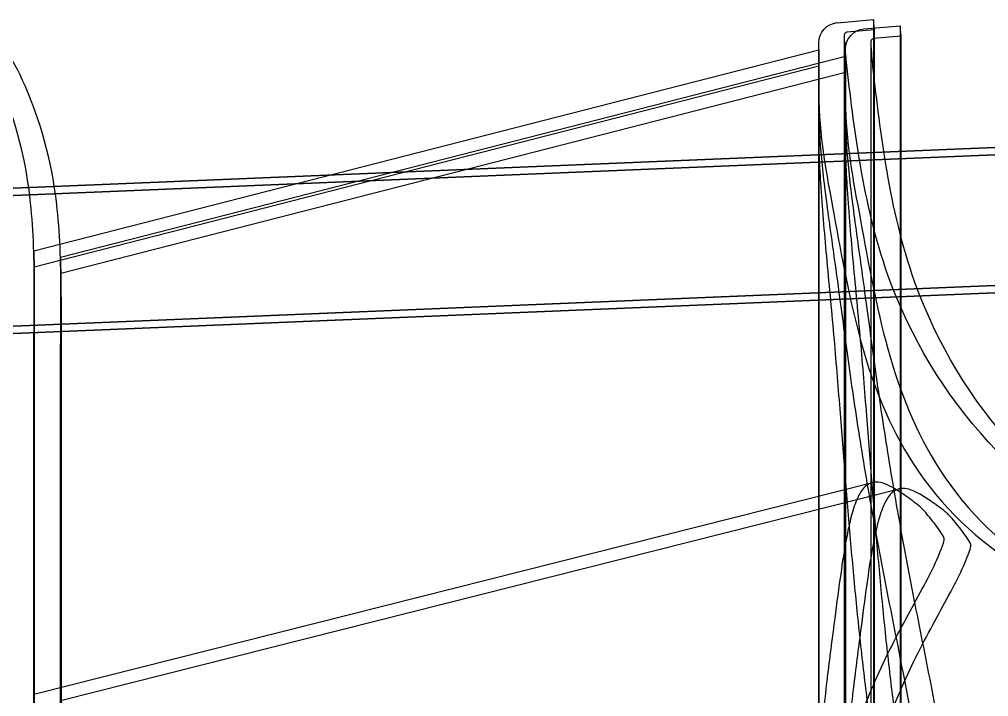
# Model space of a CAD drawing. Header units: millimetres. Extents: x -69706 to 52883, y -6882 to 68885.
# Drawn here: x 7297.4 to 7488.8, y 24181.5 to 24315.2 of the extents above; entities that cross this region are included whole.
import ezdxf

# ---------------------------------------------------------------- set-up
doc = ezdxf.new("R2010")
doc.units = ezdxf.units.MM
doc.layers.add('ac-SB', color=7, linetype='Continuous', lineweight=13)

# ---------------------------------------------------------------- blocks, each defined once
blk = doc.blocks.new('A$C15852BBE')
at = {"layer": 'ac-SB', "lineweight": -3}
for p, q in [((5707.78, 3210.12), (5707.78, 2893.59)), ((5707.95, 2891.6), (5707.95, 3210.3)), ((5713.05, 3208.89), (5713.05, 2892.35)), ((5713.22, 2890.36), (5713.22, 3209.06)), ((5713.68, 3209.99), (5713.68, 2895.07)), ((5718.78, 3209.89), (5718.78, 2896.21)), ((5718.95, 3208.75), (5718.95, 2893.83)), ((5724.04, 3208.65), (5724.04, 2894.97)), ((5718.78, 2912.09), (5718.78, 3134.86)), ((5873.81, 2965.54), (5873.81, 3135.13)), ((5879.08, 2964.3), (5879.08, 3133.9)), ((5724.04, 2910.86), (5724.04, 3133.62)), ((5873.81, 3118.93), (5873.81, 2965.54)), ((5879.08, 3117.69), (5879.08, 2964.3)), ((5873.7, 2945.96), (5873.7, 3116.49)), ((5878.97, 2944.72), (5878.97, 3115.25)), ((5873.81, 2961.58), (5873.81, 3095.6)), ((5879.08, 2960.34), (5879.08, 3094.36)), ((5873.7, 2945.2), (5873.7, 3092.31)), ((5878.97, 2943.96), (5878.97, 3091.07)), ((5873.81, 2960.61), (5873.81, 3072.17)), ((5879.08, 3023.57), (5879.08, 3070.93)), ((5879.08, 2959.37), (5879.08, 3070.93)), ((5718.78, 2906.33), (5718.78, 3046.49)), ((5724.04, 2905.09), (5724.04, 3045.25)), ((5873.81, 3024.81), (5708.18, 2983.03)), ((5879.08, 3023.57), (5713.44, 2981.79)), ((5999.68, 2957.18), (5618.99, 2941.43)), ((5618.99, 2941.43), (5999.68, 2957.18)), ((6004.94, 2955.94), (5624.26, 2940.19)), ((5624.26, 2940.19), (6004.94, 2955.94)), ((5718.78, 2900.83), (5873.74, 2940.5)), ((5724.05, 2899.59), (5879.01, 2939.26)), ((5873.82, 2937.31), (5718.76, 2897.62)), ((5879.08, 2936.07), (5724.03, 2896.38)), ((6000.8, 2930), (5620.11, 2914.25)), ((5620.12, 2914.25), (6000.8, 2930)), ((6006.07, 2928.76), (5625.38, 2913.01)), ((5625.39, 2913.01), (6006.07, 2928.76)), ((5718.78, 2905.06), (5718.78, 2912.09)), ((5724.04, 2903.82), (5724.04, 2910.86)), ((5718.78, 2908.89), (5718.78, 2903.29)), ((5724.04, 2907.65), (5724.04, 2902.05)), ((5718.78, 2903.29), (5718.78, 2905.06)), ((5718.78, 2903.29), (5718.78, 2905.06)), ((5718.78, 2905.06), (5718.78, 2904.86)), ((5718.78, 2904.86), (5718.78, 2904.67)), ((5718.78, 2904.67), (5718.78, 2904.47)), ((5718.78, 2898.08), (5718.78, 2904.47)), ((5718.78, 2904.47), (5718.78, 2902.81)), ((5718.78, 2903.13), (5718.78, 2903.29)), ((5718.78, 2902.97), (5718.78, 2903.13)), ((5718.78, 2902.81), (5718.78, 2902.97)), ((5718.78, 2900.83), (5718.78, 2902.81)), ((5724.04, 2902.05), (5724.04, 2903.82)), ((5724.04, 2902.05), (5724.04, 2903.82)), ((5724.04, 2903.82), (5724.05, 2903.62)), ((5724.05, 2903.62), (5724.05, 2903.43)), ((5724.05, 2903.43), (5724.05, 2903.23)), ((5724.05, 2896.84), (5724.05, 2903.23)), ((5724.05, 2903.23), (5724.05, 2901.58)), ((5718.78, 2900.83), (5718.78, 2897.97)), ((5724.05, 2901.89), (5724.04, 2902.05)), ((5724.05, 2901.73), (5724.05, 2901.89)), ((5724.05, 2901.58), (5724.05, 2901.73)), ((5724.05, 2899.59), (5724.05, 2901.58)), ((5724.05, 2899.59), (5724.05, 2896.73)), ((5718.76, 2897.62), (5718.77, 2897.78)), ((5718.77, 2897.73), (5718.76, 2897.62)), ((5718.77, 2897.78), (5718.78, 2897.94)), ((5718.78, 2897.85), (5718.77, 2897.73)), ((5718.78, 2897.94), (5718.78, 2898.1)), ((5718.78, 2898.1), (5718.78, 2897.97)), ((5718.78, 2897.97), (5718.78, 2897.85)), ((5724.03, 2896.38), (5724.04, 2896.54)), ((5724.04, 2896.5), (5724.03, 2896.38)), ((5724.04, 2896.54), (5724.05, 2896.7)), ((5724.05, 2896.61), (5724.04, 2896.5)), ((5724.05, 2896.7), (5724.05, 2896.86)), ((5724.05, 2896.86), (5724.05, 2896.73)), ((5724.05, 2896.73), (5724.05, 2896.61)), ((5713.21, 2894.07), (5707.78, 2893.59)), ((5707.78, 2893.59), (5707.95, 2891.6)), ((5718.48, 2892.83), (5713.05, 2892.35)), ((5715.12, 2892.23), (5707.95, 2891.6)), ((5713.05, 2892.35), (5713.22, 2890.36)), ((5720.39, 2890.99), (5713.22, 2890.36))]:
    blk.add_line(p, q, dxfattribs=at)
at = {"layer": 'ac-SB', "lineweight": -3, "extrusion": (0, 0, -1)}
for centre, major_axis, start_param, end_param in [((6067.78, 2943.65), (137.22, 137.22), 3.894333, 3.910774), ((6073.04, 2942.41), (137.22, 137.22), 3.894333, 3.910774), ((5714.78, 2896.21), (-2.83, 2.83), 2.356194, 3.839724), ((5720.04, 2894.97), (-2.83, 2.83), 2.356194, 3.839724)]:
    blk.add_ellipse(centre, major_axis=major_axis, ratio=1, start_param=start_param, end_param=end_param, dxfattribs=at)
at = {"layer": 'ac-SB', "lineweight": -3}
for points, knots in [([(5718.78, 2908.89), (5718.78, 2912.26), (5718.34, 2919.44), (5716.84, 2930.89), (5714.99, 2943.86), (5713.09, 2958.37), (5710.8, 2974.04), (5708.03, 2990.37), (5704.84, 3007.02), (5701.46, 3023.9), (5698.21, 3041.01), (5695.55, 3058.29), (5694.38, 3069.89), (5693.99, 3075.67)], [0, 0, 0, 0, 0.059912, 0.127754, 0.205219, 0.292866, 0.387849, 0.486882, 0.58733, 0.689237, 0.792864, 0.89696, 1, 1, 1, 1]), ([(5724.04, 2907.65), (5724.04, 2911.02), (5723.61, 2918.21), (5722.1, 2929.65), (5720.25, 2942.62), (5718.36, 2957.13), (5716.07, 2972.8), (5713.3, 2989.14), (5710.11, 3005.78), (5706.72, 3022.66), (5703.48, 3039.77), (5700.81, 3057.05), (5699.65, 3068.65), (5699.25, 3074.43)], [0, 0, 0, 0, 0.059912, 0.127754, 0.205219, 0.292866, 0.387849, 0.486882, 0.58733, 0.689237, 0.792864, 0.89696, 1, 1, 1, 1]), ([(5699.05, 3074.19), (5700.13, 3070.99), (5702.12, 3064.38), (5704.59, 3054.09), (5706.67, 3043.24), (5708.45, 3031.8), (5709.97, 3019.86), (5711.28, 3007.56), (5712.44, 2994.97), (5713.51, 2981.95), (5714.58, 2968.2), (5715.75, 2953.58), (5717.18, 2938.7), (5718.4, 2924.8), (5718.78, 2916.03), (5718.78, 2912.09)], [0, 0, 0, 0, 0.06196, 0.126404, 0.193818, 0.264603, 0.338595, 0.414349, 0.491325, 0.570429, 0.653844, 0.744147, 0.839232, 0.927848, 1, 1, 1, 1]), ([(5704.31, 3072.95), (5705.4, 3069.75), (5707.38, 3063.14), (5709.85, 3052.86), (5711.94, 3042), (5713.71, 3030.56), (5715.23, 3018.62), (5716.55, 3006.32), (5717.71, 2993.73), (5718.78, 2980.71), (5719.85, 2966.96), (5721.02, 2952.34), (5722.45, 2937.46), (5723.67, 2923.56), (5724.04, 2914.79), (5724.04, 2910.86)], [0, 0, 0, 0, 0.06196, 0.126404, 0.193818, 0.264603, 0.338595, 0.414349, 0.491325, 0.570429, 0.653844, 0.744147, 0.839232, 0.927848, 1, 1, 1, 1]), ([(5718.78, 3063.25), (5718.78, 3061.4), (5718.33, 3057.42), (5716.87, 3051.28), (5715.05, 3044.56), (5713.15, 3037.42), (5710.85, 3030.16), (5708.09, 3023.06), (5704.93, 3016.31), (5701.6, 3010.02), (5698.43, 3004.28), (5695.78, 2999.18), (5694.43, 2995.92), (5693.99, 2994.41)], [0, 0, 0, 0, 0.075398, 0.16188, 0.257252, 0.358593, 0.462854, 0.567144, 0.668707, 0.766161, 0.856816, 0.935927, 1, 1, 1, 1]), ([(5724.04, 3062.01), (5724.04, 3060.16), (5723.6, 3056.18), (5722.13, 3050.04), (5720.31, 3043.32), (5718.41, 3036.18), (5716.12, 3028.92), (5713.36, 3021.82), (5710.2, 3015.07), (5706.87, 3008.78), (5703.69, 3003.04), (5701.05, 2997.94), (5699.7, 2994.68), (5699.25, 2993.17)], [0, 0, 0, 0, 0.075398, 0.16188, 0.257252, 0.358593, 0.462854, 0.567144, 0.668707, 0.766161, 0.856816, 0.935927, 1, 1, 1, 1]), ([(5699.05, 2987.55), (5700.02, 2986.82), (5701.78, 2985.52), (5704.24, 2983.92), (5706.37, 2982.93), (5708.47, 2982.89), (5710.21, 2984.27), (5711.47, 2986.73), (5712.61, 2990.4), (5713.64, 2995.59), (5714.68, 3002.63), (5715.85, 3011.73), (5717.3, 3022.61), (5718.48, 3034.42), (5718.78, 3042.52), (5718.78, 3046.49)], [0, 0, 0, 0, 0.047891, 0.086548, 0.116361, 0.14005, 0.164986, 0.199433, 0.248455, 0.316495, 0.408708, 0.530242, 0.679486, 0.842885, 1, 1, 1, 1]), ([(5704.31, 2986.31), (5705.29, 2985.59), (5707.04, 2984.28), (5709.51, 2982.68), (5711.64, 2981.69), (5713.74, 2981.65), (5715.48, 2983.03), (5716.74, 2985.49), (5717.87, 2989.16), (5718.9, 2994.35), (5719.95, 3001.4), (5721.12, 3010.49), (5722.56, 3021.37), (5723.74, 3033.18), (5724.04, 3041.28), (5724.04, 3045.25)], [0, 0, 0, 0, 0.047891, 0.086548, 0.116361, 0.14005, 0.164986, 0.199433, 0.248455, 0.316495, 0.408708, 0.530242, 0.679486, 0.842885, 1, 1, 1, 1]), ([(5718.78, 2906.33), (5718.78, 2914.31), (5714.03, 2938.69), (5708.08, 2974.3), (5677.37, 3004.84), (5655.12, 3006.6), (5641.91, 3006.6)], [0, 0, 0, 0, 0.169125, 0.530935, 0.733506, 1, 1, 1, 1]), ([(5626.91, 3004.6), (5636.63, 3003.81), (5670.41, 2994.68), (5707.04, 2955.23), (5712.08, 2910.61), (5713.58, 2897.45), (5713.68, 2895.23), (5713.68, 2895.07)], [0, 0, 0, 0, 0.191384, 0.684569, 0.967249, 0.997563, 1, 1, 1, 1]), ([(5724.04, 2905.09), (5724.04, 2913.07), (5719.29, 2937.45), (5713.35, 2973.06), (5682.64, 3003.6), (5660.39, 3005.36), (5647.18, 3005.36)], [0, 0, 0, 0, 0.169125, 0.530935, 0.733506, 1, 1, 1, 1]), ([(5632.18, 3003.36), (5641.89, 3002.58), (5675.67, 2993.44), (5712.31, 2953.99), (5717.34, 2909.37), (5718.85, 2896.21), (5718.95, 2893.99), (5718.95, 2893.83)], [0, 0, 0, 0, 0.191384, 0.684569, 0.967249, 0.997563, 1, 1, 1, 1]), ([(5693.99, 2994.41), (5693.92, 2994.18), (5694.26, 2993.44), (5694.97, 2992.38), (5695.99, 2991), (5697.07, 2989.63), (5698.08, 2988.47), (5698.73, 2987.78), (5699.05, 2987.55)], [0, 0, 0, 0, 0.08328, 0.253406, 0.462519, 0.675313, 0.861279, 1, 1, 1, 1]), ([(5699.25, 2993.17), (5699.19, 2992.94), (5699.53, 2992.2), (5700.24, 2991.14), (5701.26, 2989.76), (5702.34, 2988.39), (5703.35, 2987.23), (5704, 2986.55), (5704.31, 2986.31)], [0, 0, 0, 0, 0.08328, 0.253406, 0.462519, 0.675313, 0.861279, 1, 1, 1, 1]), ([(5873.81, 2965.54), (5873.81, 2961.84), (5873.75, 2955.09), (5873.68, 2945.68), (5873.73, 2939.96), (5873.82, 2937.31)], [0, 0, 0, 0, 0.392586, 0.717929, 1, 1, 1, 1]), ([(5879.08, 2964.3), (5879.08, 2960.6), (5879.02, 2953.85), (5878.95, 2944.44), (5879, 2938.72), (5879.08, 2936.07)], [0, 0, 0, 0, 0.392586, 0.717929, 1, 1, 1, 1]), ([(5873.74, 2940.5), (5873.7, 2942.87), (5873.7, 2947.58), (5873.77, 2954.61), (5873.81, 2959.26), (5873.81, 2961.58)], [0, 0, 0, 0, 0.337562, 0.670443, 1, 1, 1, 1]), ([(5879.01, 2939.26), (5878.97, 2941.63), (5878.96, 2946.34), (5879.04, 2953.37), (5879.08, 2958.02), (5879.08, 2960.34)], [0, 0, 0, 0, 0.337562, 0.670443, 1, 1, 1, 1]), ([(5873.7, 2945.2), (5873.7, 2939.31), (5874.04, 2925.11), (5878.31, 2906.91), (5886.58, 2891.58), (5892.87, 2891.58)], [0, 0, 0, 0, 0.293558, 0.713089, 1, 1, 1, 1]), ([(5878.97, 2943.96), (5878.97, 2938.07), (5879.31, 2923.88), (5883.57, 2905.67), (5891.85, 2890.34), (5898.13, 2890.34)], [0, 0, 0, 0, 0.293558, 0.713089, 1, 1, 1, 1])]:
    blk.add_open_spline(points, degree=3, knots=knots, dxfattribs=at)
for points in [[(5873.81, 2960.61), (5873.81, 2955.51), (5873.7, 2950.34), (5873.7, 2945.2)], [(5879.08, 2959.37), (5879.08, 2954.27), (5878.97, 2949.1), (5878.97, 2943.96)], [(5713.68, 2895.07), (5713.68, 2894.55), (5713.6, 2894.1), (5713.21, 2894.07)], [(5718.95, 2893.83), (5718.95, 2893.31), (5718.87, 2892.86), (5718.48, 2892.83)]]:
    blk.add_open_spline(points, degree=3, dxfattribs=at)

msp = doc.modelspace()

# ---------------------------------------------------------------- block references
at = {"layer": 'ac-SB', "rotation": 180}
msp.add_blockref('A$C15852BBE', (13179.315, 27205.514), dxfattribs=at)

doc.saveas('drawing.dxf')
